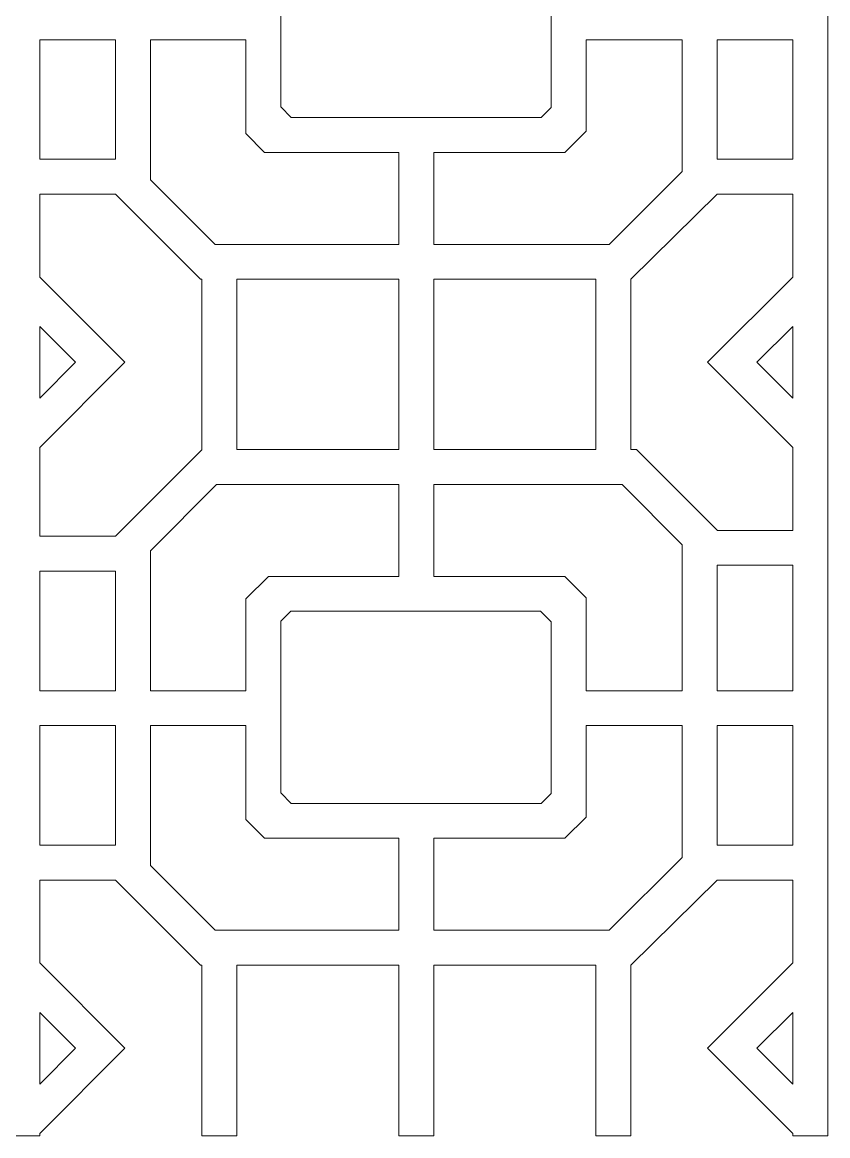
# Model space of a CAD drawing. Header units: centimetres. Extents: x 8 to 13.6, y -9.5 to 9.5.
# Drawn here: x 10.793 to 13.583, y -9.5 to -5.645 of the extents above; entities that cross this region are included whole.
import ezdxf

# ---------------------------------------------------------------- set-up
doc = ezdxf.new("R2010")
doc.units = ezdxf.units.CM
doc.header["$MEASUREMENT"] = 0
doc.layers.add('layer 1', color=7, linetype='Continuous')

msp = doc.modelspace()

# ---------------------------------------------------------------- linework, layer by layer
at = {"layer": 'layer 1', "color": 250, "lineweight": 9}
for points, knots in [([(8.00349, 4.75014), (8.00349, 4.75014), (8.00349, 4.75014), (8.00349, 4.75014), (8.00349, 4.75014), (8.00349, 4.75014), (8.00349, 7.12452), (8.00349, 7.12452), (8.00349, 7.12452), (8.00349, 7.12452), (8.00349, 7.12507), (8.00349, 7.12507), (8.00349, 7.12507), (8.00349, 7.12507), (8.00349, 9.5), (8.00349, 9.5), (8.00349, 9.5), (8.00349, 9.5), (8.12442, 9.5), (8.12442, 9.5), (8.12442, 9.5), (8.12442, 9.5), (8.12442, 9.19988), (8.12442, 9.19988), (8.12442, 9.19988), (8.12442, 9.19988), (8.3867, 9.19988), (8.3867, 9.19988), (8.3867, 9.19988), (8.3867, 9.19988), (8.68684, 9.5), (8.68684, 9.5), (8.68684, 9.5), (8.68684, 9.5), (10.19119, 9.5), (10.19119, 9.5), (10.19119, 9.5), (10.19119, 9.5), (10.47049, 9.22071), (10.47049, 9.22071), (10.47049, 9.22071), (10.47049, 9.22071), (10.47049, 9.2204), (10.47049, 9.2204), (10.47049, 9.2204), (10.47049, 9.2204), (10.73276, 9.2204), (10.73276, 9.2204), (10.73276, 9.2204), (10.73276, 9.2204), (10.73276, 9.5), (10.73276, 9.5), (10.73276, 9.5), (10.73276, 9.5), (10.85369, 9.5), (10.85369, 9.5), (10.85369, 9.5), (10.85369, 9.5), (10.85369, 9.19988), (10.85369, 9.19988), (10.85369, 9.19988), (10.85369, 9.19988), (11.11599, 9.19988), (11.11599, 9.19988), (11.11599, 9.19988), (11.11599, 9.19988), (11.41611, 9.5), (11.41611, 9.5), (11.41611, 9.5), (11.41611, 9.5), (12.92046, 9.5), (12.92046, 9.5), (12.92046, 9.5), (12.92046, 9.5), (13.19977, 9.22071), (13.19977, 9.22071), (13.19977, 9.22071), (13.19977, 9.22071), (13.19977, 9.2204), (13.19977, 9.2204), (13.19977, 9.2204), (13.19977, 9.2204), (13.46205, 9.2204), (13.46205, 9.2204), (13.46205, 9.2204), (13.46205, 9.2204), (13.46205, 9.5), (13.46205, 9.5), (13.46205, 9.5), (13.46205, 9.5), (13.58295, 9.5), (13.58295, 9.5), (13.58295, 9.5), (13.58295, 9.5), (13.58295, 7.12507), (13.58295, 7.12507), (13.58295, 7.12507), (13.58295, 7.12507), (13.58295, 7.12452), (13.58295, 7.12452), (13.58295, 7.12452), (13.58295, 7.12452), (13.58295, 4.75014), (13.58295, 4.75014), (13.58295, 4.75014), (13.58295, 4.75014), (13.58295, 4.7496), (13.58295, 4.7496), (13.58295, 4.7496), (13.58295, 4.7496), (13.58295, 2.37521), (13.58295, 2.37521), (13.58295, 2.37521), (13.58295, 2.37521), (13.58295, 2.37466), (13.58295, 2.37466), (13.58295, 2.37466), (13.58295, 2.37466), (13.58295, 0.00028), (13.58295, 0.00028), (13.58295, 0.00028), (13.58295, 0.00028), (13.58295, -0.00027), (13.58295, -0.00027), (13.58295, -0.00027), (13.58295, -0.00027), (13.58295, -2.37465), (13.58295, -2.37465), (13.58295, -2.37465), (13.58295, -2.37465), (13.58295, -2.3752), (13.58295, -2.3752), (13.58295, -2.3752), (13.58295, -2.3752), (13.58295, -4.74959), (13.58295, -4.74959), (13.58295, -4.74959), (13.58295, -4.74959), (13.58295, -4.75014), (13.58295, -4.75014), (13.58295, -4.75014), (13.58295, -4.75014), (13.58295, -7.12451), (13.58295, -7.12451), (13.58295, -7.12451), (13.58295, -7.12451), (13.58295, -7.12506), (13.58295, -7.12506), (13.58295, -7.12506), (13.58295, -7.12506), (13.58295, -9.5), (13.58295, -9.5), (13.58295, -9.5), (13.58295, -9.5), (13.46205, -9.5), (13.46205, -9.5), (13.46205, -9.5), (13.46205, -9.5), (13.46205, -9.49224), (13.46205, -9.49224), (13.46205, -9.49224), (13.46205, -9.49224), (13.16686, -9.19705), (13.16686, -9.19705), (13.16686, -9.19705), (13.16686, -9.19705), (13.46205, -8.90187), (13.46205, -8.90187), (13.46205, -8.90187), (13.46205, -8.90187), (13.46205, -8.61481), (13.46205, -8.61481), (13.46205, -8.61481), (13.46205, -8.61481), (13.1996, -8.61481), (13.1996, -8.61481), (13.1996, -8.61481), (13.1996, -8.61481), (12.90099, -8.90973), (12.90099, -8.90973), (12.90099, -8.90973), (12.90099, -8.90973), (12.90074, -8.90973), (12.90074, -8.90973), (12.90074, -8.90973), (12.90074, -8.90973), (12.90074, -9.5), (12.90074, -9.5), (12.90074, -9.5), (12.90074, -9.5), (12.77984, -9.5), (12.77984, -9.5), (12.77984, -9.5), (12.77984, -9.5), (12.77984, -8.90973), (12.77984, -8.90973), (12.77984, -8.90973), (12.77984, -8.90973), (12.21831, -8.90973), (12.21831, -8.90973), (12.21831, -8.90973), (12.21831, -8.90973), (12.21831, -9.5), (12.21831, -9.5), (12.21831, -9.5), (12.21831, -9.5), (12.0974, -9.5), (12.0974, -9.5), (12.0974, -9.5), (12.0974, -9.5), (12.0974, -8.90973), (12.0974, -8.90973), (12.0974, -8.90973), (12.0974, -8.90973), (11.53592, -8.90973), (11.53592, -8.90973), (11.53592, -8.90973), (11.53592, -8.90973), (11.53592, -9.5), (11.53592, -9.5), (11.53592, -9.5), (11.53592, -9.5), (11.415, -9.5), (11.415, -9.5), (11.415, -9.5), (11.415, -9.5), (11.415, -8.90973), (11.415, -8.90973), (11.415, -8.90973), (11.415, -8.90973), (11.41087, -8.90973), (11.41087, -8.90973), (11.41087, -8.90973), (11.41087, -8.90973), (11.11599, -8.61482), (11.11599, -8.61482), (11.11599, -8.61482), (11.11599, -8.61482), (11.11599, -8.61481), (11.11599, -8.61481), (11.11599, -8.61481), (11.11599, -8.61481), (10.85369, -8.61481), (10.85369, -8.61481), (10.85369, -8.61481), (10.85369, -8.61481), (10.85369, -8.90187), (10.85369, -8.90187), (10.85369, -8.90187), (10.85369, -8.90187), (11.14887, -9.19705), (11.14887, -9.19705), (11.14887, -9.19705), (11.14887, -9.19705), (10.85369, -9.49224), (10.85369, -9.49224), (10.85369, -9.49224), (10.85369, -9.49224), (10.85369, -9.5), (10.85369, -9.5), (10.85369, -9.5), (10.85369, -9.5), (10.73276, -9.5), (10.73276, -9.5), (10.73276, -9.5), (10.73276, -9.5), (10.73276, -9.49224), (10.73276, -9.49224), (10.73276, -9.49224), (10.73276, -9.49224), (10.43757, -9.19705), (10.43757, -9.19705), (10.43757, -9.19705), (10.43757, -9.19705), (10.73276, -8.90187), (10.73276, -8.90187), (10.73276, -8.90187), (10.73276, -8.90187), (10.73276, -8.61481), (10.73276, -8.61481), (10.73276, -8.61481), (10.73276, -8.61481), (10.47033, -8.61481), (10.47033, -8.61481), (10.47033, -8.61481), (10.47033, -8.61481), (10.1717, -8.90973), (10.1717, -8.90973), (10.1717, -8.90973), (10.1717, -8.90973), (10.17145, -8.90973), (10.17145, -8.90973), (10.17145, -8.90973), (10.17145, -8.90973), (10.17145, -9.5), (10.17145, -9.5), (10.17145, -9.5), (10.17145, -9.5), (10.05055, -9.5), (10.05055, -9.5), (10.05055, -9.5), (10.05055, -9.5), (10.05055, -8.90973), (10.05055, -8.90973), (10.05055, -8.90973), (10.05055, -8.90973), (9.48904, -8.90973), (9.48904, -8.90973), (9.48904, -8.90973), (9.48904, -8.90973), (9.48904, -9.5), (9.48904, -9.5), (9.48904, -9.5), (9.48904, -9.5), (9.36814, -9.5), (9.36814, -9.5), (9.36814, -9.5), (9.36814, -9.5), (9.36814, -8.90973), (9.36814, -8.90973), (9.36814, -8.90973), (9.36814, -8.90973), (8.80664, -8.90973), (8.80664, -8.90973), (8.80664, -8.90973), (8.80664, -8.90973), (8.80664, -9.5), (8.80664, -9.5), (8.80664, -9.5), (8.80664, -9.5), (8.68573, -9.5), (8.68573, -9.5), (8.68573, -9.5), (8.68573, -9.5), (8.68573, -8.90973), (8.68573, -8.90973), (8.68573, -8.90973), (8.68573, -8.90973), (8.6816, -8.90973), (8.6816, -8.90973), (8.6816, -8.90973), (8.6816, -8.90973), (8.3867, -8.61482), (8.3867, -8.61482), (8.3867, -8.61482), (8.3867, -8.61482), (8.3867, -8.61481), (8.3867, -8.61481), (8.3867, -8.61481), (8.3867, -8.61481), (8.12442, -8.61481), (8.12442, -8.61481), (8.12442, -8.61481), (8.12442, -8.61481), (8.12442, -8.90187), (8.12442, -8.90187), (8.12442, -8.90187), (8.12442, -8.90187), (8.4196, -9.19705), (8.4196, -9.19705), (8.4196, -9.19705), (8.4196, -9.19705), (8.12442, -9.49224), (8.12442, -9.49224), (8.12442, -9.49224), (8.12442, -9.49224), (8.12442, -9.5), (8.12442, -9.5), (8.12442, -9.5), (8.12442, -9.5), (8.00349, -9.5), (8.00349, -9.5), (8.00349, -9.5), (8.00349, -9.5), (8.00349, -7.12506), (8.00349, -7.12506), (8.00349, -7.12506), (8.00349, -7.12506), (8.00349, -7.12451), (8.00349, -7.12451), (8.00349, -7.12451), (8.00349, -7.12451), (8.00349, -4.75014), (8.00349, -4.75014), (8.00349, -4.75014), (8.00349, -4.75014), (8.00349, -4.74959), (8.00349, -4.74959), (8.00349, -4.74959), (8.00349, -4.74959), (8.00349, -2.3752), (8.00349, -2.3752), (8.00349, -2.3752), (8.00349, -2.3752), (8.00349, -2.37465), (8.00349, -2.37465), (8.00349, -2.37465), (8.00349, -2.37465), (8.00349, -0.00027), (8.00349, -0.00027), (8.00349, -0.00027), (8.00349, -0.00027), (8.00349, 0.00028), (8.00349, 0.00028), (8.00349, 0.00028), (8.00349, 0.00028), (8.00349, 2.37466), (8.00349, 2.37466), (8.00349, 2.37466), (8.00349, 2.37466), (8.00349, 2.37521), (8.00349, 2.37521), (8.00349, 2.37521), (8.00349, 2.37521), (8.00349, 4.7496), (8.00349, 4.7496), (8.00349, 4.7496), (8.00349, 4.7496), (8.00349, 4.75014), (8.00349, 4.75014)], [0, 0, 0, 0, 0.009434, 0.009434, 0.009434, 0.009434, 0.0188679, 0.0188679, 0.0188679, 0.0188679, 0.0283019, 0.0283019, 0.0283019, 0.0283019, 0.0377358, 0.0377358, 0.0377358, 0.0377358, 0.0471698, 0.0471698, 0.0471698, 0.0471698, 0.0566038, 0.0566038, 0.0566038, 0.0566038, 0.0660377, 0.0660377, 0.0660377, 0.0660377, 0.0754717, 0.0754717, 0.0754717, 0.0754717, 0.0849057, 0.0849057, 0.0849057, 0.0849057, 0.0943396, 0.0943396, 0.0943396, 0.0943396, 0.1037736, 0.1037736, 0.1037736, 0.1037736, 0.1132075, 0.1132075, 0.1132075, 0.1132075, 0.1226415, 0.1226415, 0.1226415, 0.1226415, 0.1320755, 0.1320755, 0.1320755, 0.1320755, 0.1415094, 0.1415094, 0.1415094, 0.1415094, 0.1509434, 0.1509434, 0.1509434, 0.1509434, 0.1603774, 0.1603774, 0.1603774, 0.1603774, 0.1698113, 0.1698113, 0.1698113, 0.1698113, 0.1792453, 0.1792453, 0.1792453, 0.1792453, 0.1886792, 0.1886792, 0.1886792, 0.1886792, 0.1981132, 0.1981132, 0.1981132, 0.1981132, 0.2075472, 0.2075472, 0.2075472, 0.2075472, 0.2169811, 0.2169811, 0.2169811, 0.2169811, 0.2264151, 0.2264151, 0.2264151, 0.2264151, 0.2358491, 0.2358491, 0.2358491, 0.2358491, 0.245283, 0.245283, 0.245283, 0.245283, 0.254717, 0.254717, 0.254717, 0.254717, 0.2641509, 0.2641509, 0.2641509, 0.2641509, 0.2735849, 0.2735849, 0.2735849, 0.2735849, 0.2830189, 0.2830189, 0.2830189, 0.2830189, 0.2924528, 0.2924528, 0.2924528, 0.2924528, 0.3018868, 0.3018868, 0.3018868, 0.3018868, 0.3113208, 0.3113208, 0.3113208, 0.3113208, 0.3207547, 0.3207547, 0.3207547, 0.3207547, 0.3301887, 0.3301887, 0.3301887, 0.3301887, 0.3396226, 0.3396226, 0.3396226, 0.3396226, 0.3490566, 0.3490566, 0.3490566, 0.3490566, 0.3584906, 0.3584906, 0.3584906, 0.3584906, 0.3679245, 0.3679245, 0.3679245, 0.3679245, 0.3773585, 0.3773585, 0.3773585, 0.3773585, 0.3867925, 0.3867925, 0.3867925, 0.3867925, 0.3962264, 0.3962264, 0.3962264, 0.3962264, 0.4056604, 0.4056604, 0.4056604, 0.4056604, 0.4150943, 0.4150943, 0.4150943, 0.4150943, 0.4245283, 0.4245283, 0.4245283, 0.4245283, 0.4339623, 0.4339623, 0.4339623, 0.4339623, 0.4433962, 0.4433962, 0.4433962, 0.4433962, 0.4528302, 0.4528302, 0.4528302, 0.4528302, 0.4622642, 0.4622642, 0.4622642, 0.4622642, 0.4716981, 0.4716981, 0.4716981, 0.4716981, 0.4811321, 0.4811321, 0.4811321, 0.4811321, 0.490566, 0.490566, 0.490566, 0.490566, 0.5, 0.5, 0.5, 0.5, 0.509434, 0.509434, 0.509434, 0.509434, 0.5188679, 0.5188679, 0.5188679, 0.5188679, 0.5283019, 0.5283019, 0.5283019, 0.5283019, 0.5377358, 0.5377358, 0.5377358, 0.5377358, 0.5471698, 0.5471698, 0.5471698, 0.5471698, 0.5566038, 0.5566038, 0.5566038, 0.5566038, 0.5660377, 0.5660377, 0.5660377, 0.5660377, 0.5754717, 0.5754717, 0.5754717, 0.5754717, 0.5849057, 0.5849057, 0.5849057, 0.5849057, 0.5943396, 0.5943396, 0.5943396, 0.5943396, 0.6037736, 0.6037736, 0.6037736, 0.6037736, 0.6132075, 0.6132075, 0.6132075, 0.6132075, 0.6226415, 0.6226415, 0.6226415, 0.6226415, 0.6320755, 0.6320755, 0.6320755, 0.6320755, 0.6415094, 0.6415094, 0.6415094, 0.6415094, 0.6509434, 0.6509434, 0.6509434, 0.6509434, 0.6603774, 0.6603774, 0.6603774, 0.6603774, 0.6698113, 0.6698113, 0.6698113, 0.6698113, 0.6792453, 0.6792453, 0.6792453, 0.6792453, 0.6886792, 0.6886792, 0.6886792, 0.6886792, 0.6981132, 0.6981132, 0.6981132, 0.6981132, 0.7075472, 0.7075472, 0.7075472, 0.7075472, 0.7169811, 0.7169811, 0.7169811, 0.7169811, 0.7264151, 0.7264151, 0.7264151, 0.7264151, 0.7358491, 0.7358491, 0.7358491, 0.7358491, 0.745283, 0.745283, 0.745283, 0.745283, 0.754717, 0.754717, 0.754717, 0.754717, 0.7641509, 0.7641509, 0.7641509, 0.7641509, 0.7735849, 0.7735849, 0.7735849, 0.7735849, 0.7830189, 0.7830189, 0.7830189, 0.7830189, 0.7924528, 0.7924528, 0.7924528, 0.7924528, 0.8018868, 0.8018868, 0.8018868, 0.8018868, 0.8113208, 0.8113208, 0.8113208, 0.8113208, 0.8207547, 0.8207547, 0.8207547, 0.8207547, 0.8301887, 0.8301887, 0.8301887, 0.8301887, 0.8396226, 0.8396226, 0.8396226, 0.8396226, 0.8490566, 0.8490566, 0.8490566, 0.8490566, 0.8584906, 0.8584906, 0.8584906, 0.8584906, 0.8679245, 0.8679245, 0.8679245, 0.8679245, 0.8773585, 0.8773585, 0.8773585, 0.8773585, 0.8867925, 0.8867925, 0.8867925, 0.8867925, 0.8962264, 0.8962264, 0.8962264, 0.8962264, 0.9056604, 0.9056604, 0.9056604, 0.9056604, 0.9150943, 0.9150943, 0.9150943, 0.9150943, 0.9245283, 0.9245283, 0.9245283, 0.9245283, 0.9339623, 0.9339623, 0.9339623, 0.9339623, 0.9433962, 0.9433962, 0.9433962, 0.9433962, 0.9528302, 0.9528302, 0.9528302, 0.9528302, 0.9622642, 0.9622642, 0.9622642, 0.9622642, 0.9716981, 0.9716981, 0.9716981, 0.9716981, 0.9811321, 0.9811321, 0.9811321, 0.9811321, 1, 1, 1, 1]), ([(12.62525, -5.34594), (12.62525, -5.34594), (12.62525, -5.34594), (12.62525, -5.34594), (12.62525, -5.34594), (12.62525, -5.34594), (12.62525, -5.93975), (12.62525, -5.93975), (12.62525, -5.93975), (12.62525, -5.93975), (12.59068, -5.97433), (12.59068, -5.97433), (12.59068, -5.97433), (12.59068, -5.97433), (11.72512, -5.97433), (11.72512, -5.97433), (11.72512, -5.97433), (11.72512, -5.97433), (11.68858, -5.93778), (11.68858, -5.93778), (11.68858, -5.93778), (11.68858, -5.93778), (11.68858, -5.34397), (11.68858, -5.34397), (11.68858, -5.34397), (11.68858, -5.34397), (11.72329, -5.30924), (11.72329, -5.30924), (11.72329, -5.30924), (11.72329, -5.30924), (12.58857, -5.30924), (12.58857, -5.30924), (12.58857, -5.30924), (12.58857, -5.30924), (12.62525, -5.34594), (12.62525, -5.34594)], [0, 0, 0, 0, 0.1, 0.1, 0.1, 0.1, 0.2, 0.2, 0.2, 0.2, 0.3, 0.3, 0.3, 0.3, 0.4, 0.4, 0.4, 0.4, 0.5, 0.5, 0.5, 0.5, 0.6, 0.6, 0.6, 0.6, 0.7, 0.7, 0.7, 0.7, 0.8, 0.8, 0.8, 0.8, 1, 1, 1, 1]), ([(10.85369, -5.70525), (10.85369, -5.70525), (10.85369, -5.70525), (10.85369, -5.70525), (10.85369, -5.70525), (10.85369, -5.70525), (10.85369, -6.11897), (10.85369, -6.11897), (10.85369, -6.11897), (10.85369, -6.11897), (11.11599, -6.11897), (11.11599, -6.11897), (11.11599, -6.11897), (11.11599, -6.11897), (11.11599, -5.70525), (11.11599, -5.70525), (11.11599, -5.70525), (11.11599, -5.70525), (10.85369, -5.70525), (10.85369, -5.70525)], [0, 0, 0, 0, 0.1666667, 0.1666667, 0.1666667, 0.1666667, 0.3333333, 0.3333333, 0.3333333, 0.3333333, 0.5, 0.5, 0.5, 0.5, 0.6666667, 0.6666667, 0.6666667, 0.6666667, 1, 1, 1, 1]), ([(12.0974, -6.41389), (12.0974, -6.41389), (12.0974, -6.41389), (12.0974, -6.41389), (12.0974, -6.41389), (12.0974, -6.41389), (12.0974, -6.09523), (12.0974, -6.09523), (12.0974, -6.09523), (12.0974, -6.09523), (11.63268, -6.09523), (11.63268, -6.09523), (11.63268, -6.09523), (11.63268, -6.09523), (11.56766, -6.0302), (11.56766, -6.0302), (11.56766, -6.0302), (11.56766, -6.0302), (11.56766, -5.70525), (11.56766, -5.70525), (11.56766, -5.70525), (11.56766, -5.70525), (11.23689, -5.70525), (11.23689, -5.70525), (11.23689, -5.70525), (11.23689, -5.70525), (11.23689, -6.18981), (11.23689, -6.18981), (11.23689, -6.18981), (11.23689, -6.18981), (11.46097, -6.41389), (11.46097, -6.41389), (11.46097, -6.41389), (11.46097, -6.41389), (12.0974, -6.41389), (12.0974, -6.41389)], [0, 0, 0, 0, 0.1, 0.1, 0.1, 0.1, 0.2, 0.2, 0.2, 0.2, 0.3, 0.3, 0.3, 0.3, 0.4, 0.4, 0.4, 0.4, 0.5, 0.5, 0.5, 0.5, 0.6, 0.6, 0.6, 0.6, 0.7, 0.7, 0.7, 0.7, 0.8, 0.8, 0.8, 0.8, 1, 1, 1, 1]), ([(12.21831, -6.09523), (12.21831, -6.09523), (12.21831, -6.09523), (12.21831, -6.09523), (12.21831, -6.09523), (12.21831, -6.09523), (12.21831, -6.41389), (12.21831, -6.41389), (12.21831, -6.41389), (12.21831, -6.41389), (12.82625, -6.41389), (12.82625, -6.41389), (12.82625, -6.41389), (12.82625, -6.41389), (13.07885, -6.16129), (13.07885, -6.16129), (13.07885, -6.16129), (13.07885, -6.16129), (13.07885, -5.70525), (13.07885, -5.70525), (13.07885, -5.70525), (13.07885, -5.70525), (12.74616, -5.70525), (12.74616, -5.70525), (12.74616, -5.70525), (12.74616, -5.70525), (12.74616, -6.02155), (12.74616, -6.02155), (12.74616, -6.02155), (12.74616, -6.02155), (12.67248, -6.09523), (12.67248, -6.09523), (12.67248, -6.09523), (12.67248, -6.09523), (12.21831, -6.09523), (12.21831, -6.09523)], [0, 0, 0, 0, 0.1, 0.1, 0.1, 0.1, 0.2, 0.2, 0.2, 0.2, 0.3, 0.3, 0.3, 0.3, 0.4, 0.4, 0.4, 0.4, 0.5, 0.5, 0.5, 0.5, 0.6, 0.6, 0.6, 0.6, 0.7, 0.7, 0.7, 0.7, 0.8, 0.8, 0.8, 0.8, 1, 1, 1, 1]), ([(13.19977, -6.11897), (13.19977, -6.11897), (13.19977, -6.11897), (13.19977, -6.11897), (13.19977, -6.11897), (13.19977, -6.11897), (13.46205, -6.11897), (13.46205, -6.11897), (13.46205, -6.11897), (13.46205, -6.11897), (13.46205, -5.70525), (13.46205, -5.70525), (13.46205, -5.70525), (13.46205, -5.70525), (13.19977, -5.70525), (13.19977, -5.70525), (13.19977, -5.70525), (13.19977, -5.70525), (13.19977, -6.11897), (13.19977, -6.11897)], [0, 0, 0, 0, 0.1666667, 0.1666667, 0.1666667, 0.1666667, 0.3333333, 0.3333333, 0.3333333, 0.3333333, 0.5, 0.5, 0.5, 0.5, 0.6666667, 0.6666667, 0.6666667, 0.6666667, 1, 1, 1, 1]), ([(10.85369, -6.23988), (10.85369, -6.23988), (10.85369, -6.23988), (10.85369, -6.23988), (10.85369, -6.23988), (10.85369, -6.23988), (10.85369, -6.52694), (10.85369, -6.52694), (10.85369, -6.52694), (10.85369, -6.52694), (11.14887, -6.82213), (11.14887, -6.82213), (11.14887, -6.82213), (11.14887, -6.82213), (10.85369, -7.11731), (10.85369, -7.11731), (10.85369, -7.11731), (10.85369, -7.11731), (10.85369, -7.12451), (10.85369, -7.12451), (10.85369, -7.12451), (10.85369, -7.12451), (10.85369, -7.12506), (10.85369, -7.12506), (10.85369, -7.12506), (10.85369, -7.12506), (10.85369, -7.42465), (10.85369, -7.42465), (10.85369, -7.42465), (10.85369, -7.42465), (11.11599, -7.42465), (11.11599, -7.42465), (11.11599, -7.42465), (11.11599, -7.42465), (11.41556, -7.12506), (11.41556, -7.12506), (11.41556, -7.12506), (11.41556, -7.12506), (11.415, -7.12506), (11.415, -7.12506), (11.415, -7.12506), (11.415, -7.12506), (11.415, -6.53479), (11.415, -6.53479), (11.415, -6.53479), (11.415, -6.53479), (11.41087, -6.53479), (11.41087, -6.53479), (11.41087, -6.53479), (11.41087, -6.53479), (11.11599, -6.23989), (11.11599, -6.23989), (11.11599, -6.23989), (11.11599, -6.23989), (11.11599, -6.23988), (11.11599, -6.23988), (11.11599, -6.23988), (11.11599, -6.23988), (10.85369, -6.23988), (10.85369, -6.23988)], [0, 0, 0, 0, 0.0625, 0.0625, 0.0625, 0.0625, 0.125, 0.125, 0.125, 0.125, 0.1875, 0.1875, 0.1875, 0.1875, 0.25, 0.25, 0.25, 0.25, 0.3125, 0.3125, 0.3125, 0.3125, 0.375, 0.375, 0.375, 0.375, 0.4375, 0.4375, 0.4375, 0.4375, 0.5, 0.5, 0.5, 0.5, 0.5625, 0.5625, 0.5625, 0.5625, 0.625, 0.625, 0.625, 0.625, 0.6875, 0.6875, 0.6875, 0.6875, 0.75, 0.75, 0.75, 0.75, 0.8125, 0.8125, 0.8125, 0.8125, 0.875, 0.875, 0.875, 0.875, 1, 1, 1, 1]), ([(12.90074, -7.12453), (12.90074, -7.12453), (12.90074, -7.12453), (12.90074, -7.12453), (12.90074, -7.12453), (12.90074, -7.12453), (12.92046, -7.12453), (12.92046, -7.12453), (12.92046, -7.12453), (12.92046, -7.12453), (13.19977, -7.40381), (13.19977, -7.40381), (13.19977, -7.40381), (13.19977, -7.40381), (13.19977, -7.40412), (13.19977, -7.40412), (13.19977, -7.40412), (13.19977, -7.40412), (13.46205, -7.40412), (13.46205, -7.40412), (13.46205, -7.40412), (13.46205, -7.40412), (13.46205, -7.12506), (13.46205, -7.12506), (13.46205, -7.12506), (13.46205, -7.12506), (13.46205, -7.12451), (13.46205, -7.12451), (13.46205, -7.12451), (13.46205, -7.12451), (13.46205, -7.11731), (13.46205, -7.11731), (13.46205, -7.11731), (13.46205, -7.11731), (13.16686, -6.82213), (13.16686, -6.82213), (13.16686, -6.82213), (13.16686, -6.82213), (13.46205, -6.52694), (13.46205, -6.52694), (13.46205, -6.52694), (13.46205, -6.52694), (13.46205, -6.23988), (13.46205, -6.23988), (13.46205, -6.23988), (13.46205, -6.23988), (13.1996, -6.23988), (13.1996, -6.23988), (13.1996, -6.23988), (13.1996, -6.23988), (12.90099, -6.53479), (12.90099, -6.53479), (12.90099, -6.53479), (12.90099, -6.53479), (12.90074, -6.53479), (12.90074, -6.53479), (12.90074, -6.53479), (12.90074, -6.53479), (12.90074, -7.12453), (12.90074, -7.12453)], [0, 0, 0, 0, 0.0625, 0.0625, 0.0625, 0.0625, 0.125, 0.125, 0.125, 0.125, 0.1875, 0.1875, 0.1875, 0.1875, 0.25, 0.25, 0.25, 0.25, 0.3125, 0.3125, 0.3125, 0.3125, 0.375, 0.375, 0.375, 0.375, 0.4375, 0.4375, 0.4375, 0.4375, 0.5, 0.5, 0.5, 0.5, 0.5625, 0.5625, 0.5625, 0.5625, 0.625, 0.625, 0.625, 0.625, 0.6875, 0.6875, 0.6875, 0.6875, 0.75, 0.75, 0.75, 0.75, 0.8125, 0.8125, 0.8125, 0.8125, 0.875, 0.875, 0.875, 0.875, 1, 1, 1, 1]), ([(11.53592, -7.12453), (11.53592, -7.12453), (11.53592, -7.12453), (11.53592, -7.12453), (11.53592, -7.12453), (11.53592, -7.12453), (12.0974, -7.12453), (12.0974, -7.12453), (12.0974, -7.12453), (12.0974, -7.12453), (12.0974, -6.53479), (12.0974, -6.53479), (12.0974, -6.53479), (12.0974, -6.53479), (11.53592, -6.53479), (11.53592, -6.53479), (11.53592, -6.53479), (11.53592, -6.53479), (11.53592, -7.12453), (11.53592, -7.12453)], [0, 0, 0, 0, 0.1666667, 0.1666667, 0.1666667, 0.1666667, 0.3333333, 0.3333333, 0.3333333, 0.3333333, 0.5, 0.5, 0.5, 0.5, 0.6666667, 0.6666667, 0.6666667, 0.6666667, 1, 1, 1, 1]), ([(12.21831, -7.12453), (12.21831, -7.12453), (12.21831, -7.12453), (12.21831, -7.12453), (12.21831, -7.12453), (12.21831, -7.12453), (12.77984, -7.12453), (12.77984, -7.12453), (12.77984, -7.12453), (12.77984, -7.12453), (12.77984, -6.53479), (12.77984, -6.53479), (12.77984, -6.53479), (12.77984, -6.53479), (12.21831, -6.53479), (12.21831, -6.53479), (12.21831, -6.53479), (12.21831, -6.53479), (12.21831, -7.12453), (12.21831, -7.12453)], [0, 0, 0, 0, 0.1666667, 0.1666667, 0.1666667, 0.1666667, 0.3333333, 0.3333333, 0.3333333, 0.3333333, 0.5, 0.5, 0.5, 0.5, 0.6666667, 0.6666667, 0.6666667, 0.6666667, 1, 1, 1, 1]), ([(10.97788, -6.82213), (10.97788, -6.82213), (10.97788, -6.82213), (10.97788, -6.82213), (10.97788, -6.82213), (10.97788, -6.82213), (10.85369, -6.69793), (10.85369, -6.69793), (10.85369, -6.69793), (10.85369, -6.69793), (10.85369, -6.94632), (10.85369, -6.94632), (10.85369, -6.94632), (10.85369, -6.94632), (10.97788, -6.82213), (10.97788, -6.82213)], [0, 0, 0, 0, 0.2, 0.2, 0.2, 0.2, 0.4, 0.4, 0.4, 0.4, 0.6, 0.6, 0.6, 0.6, 1, 1, 1, 1]), ([(13.33786, -6.82213), (13.33786, -6.82213), (13.33786, -6.82213), (13.33786, -6.82213), (13.33786, -6.82213), (13.33786, -6.82213), (13.46205, -6.69793), (13.46205, -6.69793), (13.46205, -6.69793), (13.46205, -6.69793), (13.46205, -6.94632), (13.46205, -6.94632), (13.46205, -6.94632), (13.46205, -6.94632), (13.33786, -6.82213), (13.33786, -6.82213)], [0, 0, 0, 0, 0.2, 0.2, 0.2, 0.2, 0.4, 0.4, 0.4, 0.4, 0.6, 0.6, 0.6, 0.6, 1, 1, 1, 1]), ([(12.0974, -7.56327), (12.0974, -7.56327), (12.0974, -7.56327), (12.0974, -7.56327), (12.0974, -7.56327), (12.0974, -7.56327), (12.0974, -7.24543), (12.0974, -7.24543), (12.0974, -7.24543), (12.0974, -7.24543), (11.46618, -7.24543), (11.46618, -7.24543), (11.46618, -7.24543), (11.46618, -7.24543), (11.23689, -7.47473), (11.23689, -7.47473), (11.23689, -7.47473), (11.23689, -7.47473), (11.23689, -7.95927), (11.23689, -7.95927), (11.23689, -7.95927), (11.23689, -7.95927), (11.56766, -7.95927), (11.56766, -7.95927), (11.56766, -7.95927), (11.56766, -7.95927), (11.56766, -7.64155), (11.56766, -7.64155), (11.56766, -7.64155), (11.56766, -7.64155), (11.64595, -7.56327), (11.64595, -7.56327), (11.64595, -7.56327), (11.64595, -7.56327), (12.0974, -7.56327), (12.0974, -7.56327)], [0, 0, 0, 0, 0.1, 0.1, 0.1, 0.1, 0.2, 0.2, 0.2, 0.2, 0.3, 0.3, 0.3, 0.3, 0.4, 0.4, 0.4, 0.4, 0.5, 0.5, 0.5, 0.5, 0.6, 0.6, 0.6, 0.6, 0.7, 0.7, 0.7, 0.7, 0.8, 0.8, 0.8, 0.8, 1, 1, 1, 1]), ([(12.21831, -7.24543), (12.21831, -7.24543), (12.21831, -7.24543), (12.21831, -7.24543), (12.21831, -7.24543), (12.21831, -7.24543), (12.21831, -7.56327), (12.21831, -7.56327), (12.21831, -7.56327), (12.21831, -7.56327), (12.67192, -7.56327), (12.67192, -7.56327), (12.67192, -7.56327), (12.67192, -7.56327), (12.74616, -7.6375), (12.74616, -7.6375), (12.74616, -7.6375), (12.74616, -7.6375), (12.74616, -7.95927), (12.74616, -7.95927), (12.74616, -7.95927), (12.74616, -7.95927), (13.07885, -7.95927), (13.07885, -7.95927), (13.07885, -7.95927), (13.07885, -7.95927), (13.07885, -7.4539), (13.07885, -7.4539), (13.07885, -7.4539), (13.07885, -7.4539), (12.8704, -7.24543), (12.8704, -7.24543), (12.8704, -7.24543), (12.8704, -7.24543), (12.21831, -7.24543), (12.21831, -7.24543)], [0, 0, 0, 0, 0.1, 0.1, 0.1, 0.1, 0.2, 0.2, 0.2, 0.2, 0.3, 0.3, 0.3, 0.3, 0.4, 0.4, 0.4, 0.4, 0.5, 0.5, 0.5, 0.5, 0.6, 0.6, 0.6, 0.6, 0.7, 0.7, 0.7, 0.7, 0.8, 0.8, 0.8, 0.8, 1, 1, 1, 1]), ([(10.85369, -7.54556), (10.85369, -7.54556), (10.85369, -7.54556), (10.85369, -7.54556), (10.85369, -7.54556), (10.85369, -7.54556), (10.85369, -7.95927), (10.85369, -7.95927), (10.85369, -7.95927), (10.85369, -7.95927), (11.11599, -7.95927), (11.11599, -7.95927), (11.11599, -7.95927), (11.11599, -7.95927), (11.11599, -7.54556), (11.11599, -7.54556), (11.11599, -7.54556), (11.11599, -7.54556), (10.85369, -7.54556), (10.85369, -7.54556)], [0, 0, 0, 0, 0.1666667, 0.1666667, 0.1666667, 0.1666667, 0.3333333, 0.3333333, 0.3333333, 0.3333333, 0.5, 0.5, 0.5, 0.5, 0.6666667, 0.6666667, 0.6666667, 0.6666667, 1, 1, 1, 1]), ([(13.19977, -7.95927), (13.19977, -7.95927), (13.19977, -7.95927), (13.19977, -7.95927), (13.19977, -7.95927), (13.19977, -7.95927), (13.46205, -7.95927), (13.46205, -7.95927), (13.46205, -7.95927), (13.46205, -7.95927), (13.46205, -7.52504), (13.46205, -7.52504), (13.46205, -7.52504), (13.46205, -7.52504), (13.19977, -7.52504), (13.19977, -7.52504), (13.19977, -7.52504), (13.19977, -7.52504), (13.19977, -7.95927), (13.19977, -7.95927)], [0, 0, 0, 0, 0.1666667, 0.1666667, 0.1666667, 0.1666667, 0.3333333, 0.3333333, 0.3333333, 0.3333333, 0.5, 0.5, 0.5, 0.5, 0.6666667, 0.6666667, 0.6666667, 0.6666667, 1, 1, 1, 1]), ([(12.62525, -7.72087), (12.62525, -7.72087), (12.62525, -7.72087), (12.62525, -7.72087), (12.62525, -7.72087), (12.62525, -7.72087), (12.62525, -8.31468), (12.62525, -8.31468), (12.62525, -8.31468), (12.62525, -8.31468), (12.59068, -8.34925), (12.59068, -8.34925), (12.59068, -8.34925), (12.59068, -8.34925), (11.72512, -8.34925), (11.72512, -8.34925), (11.72512, -8.34925), (11.72512, -8.34925), (11.68858, -8.31271), (11.68858, -8.31271), (11.68858, -8.31271), (11.68858, -8.31271), (11.68858, -7.71889), (11.68858, -7.71889), (11.68858, -7.71889), (11.68858, -7.71889), (11.72329, -7.68417), (11.72329, -7.68417), (11.72329, -7.68417), (11.72329, -7.68417), (12.58857, -7.68417), (12.58857, -7.68417), (12.58857, -7.68417), (12.58857, -7.68417), (12.62525, -7.72087), (12.62525, -7.72087)], [0, 0, 0, 0, 0.1, 0.1, 0.1, 0.1, 0.2, 0.2, 0.2, 0.2, 0.3, 0.3, 0.3, 0.3, 0.4, 0.4, 0.4, 0.4, 0.5, 0.5, 0.5, 0.5, 0.6, 0.6, 0.6, 0.6, 0.7, 0.7, 0.7, 0.7, 0.8, 0.8, 0.8, 0.8, 1, 1, 1, 1]), ([(10.85369, -8.08017), (10.85369, -8.08017), (10.85369, -8.08017), (10.85369, -8.08017), (10.85369, -8.08017), (10.85369, -8.08017), (10.85369, -8.49389), (10.85369, -8.49389), (10.85369, -8.49389), (10.85369, -8.49389), (11.11599, -8.49389), (11.11599, -8.49389), (11.11599, -8.49389), (11.11599, -8.49389), (11.11599, -8.08017), (11.11599, -8.08017), (11.11599, -8.08017), (11.11599, -8.08017), (10.85369, -8.08017), (10.85369, -8.08017)], [0, 0, 0, 0, 0.1666667, 0.1666667, 0.1666667, 0.1666667, 0.3333333, 0.3333333, 0.3333333, 0.3333333, 0.5, 0.5, 0.5, 0.5, 0.6666667, 0.6666667, 0.6666667, 0.6666667, 1, 1, 1, 1]), ([(12.0974, -8.78882), (12.0974, -8.78882), (12.0974, -8.78882), (12.0974, -8.78882), (12.0974, -8.78882), (12.0974, -8.78882), (12.0974, -8.47016), (12.0974, -8.47016), (12.0974, -8.47016), (12.0974, -8.47016), (11.63268, -8.47016), (11.63268, -8.47016), (11.63268, -8.47016), (11.63268, -8.47016), (11.56766, -8.40513), (11.56766, -8.40513), (11.56766, -8.40513), (11.56766, -8.40513), (11.56766, -8.08017), (11.56766, -8.08017), (11.56766, -8.08017), (11.56766, -8.08017), (11.23689, -8.08017), (11.23689, -8.08017), (11.23689, -8.08017), (11.23689, -8.08017), (11.23689, -8.56474), (11.23689, -8.56474), (11.23689, -8.56474), (11.23689, -8.56474), (11.46097, -8.78882), (11.46097, -8.78882), (11.46097, -8.78882), (11.46097, -8.78882), (12.0974, -8.78882), (12.0974, -8.78882)], [0, 0, 0, 0, 0.1, 0.1, 0.1, 0.1, 0.2, 0.2, 0.2, 0.2, 0.3, 0.3, 0.3, 0.3, 0.4, 0.4, 0.4, 0.4, 0.5, 0.5, 0.5, 0.5, 0.6, 0.6, 0.6, 0.6, 0.7, 0.7, 0.7, 0.7, 0.8, 0.8, 0.8, 0.8, 1, 1, 1, 1]), ([(12.21831, -8.47016), (12.21831, -8.47016), (12.21831, -8.47016), (12.21831, -8.47016), (12.21831, -8.47016), (12.21831, -8.47016), (12.21831, -8.78882), (12.21831, -8.78882), (12.21831, -8.78882), (12.21831, -8.78882), (12.82625, -8.78882), (12.82625, -8.78882), (12.82625, -8.78882), (12.82625, -8.78882), (13.07885, -8.53622), (13.07885, -8.53622), (13.07885, -8.53622), (13.07885, -8.53622), (13.07885, -8.08017), (13.07885, -8.08017), (13.07885, -8.08017), (13.07885, -8.08017), (12.74616, -8.08017), (12.74616, -8.08017), (12.74616, -8.08017), (12.74616, -8.08017), (12.74616, -8.39648), (12.74616, -8.39648), (12.74616, -8.39648), (12.74616, -8.39648), (12.67248, -8.47016), (12.67248, -8.47016), (12.67248, -8.47016), (12.67248, -8.47016), (12.21831, -8.47016), (12.21831, -8.47016)], [0, 0, 0, 0, 0.1, 0.1, 0.1, 0.1, 0.2, 0.2, 0.2, 0.2, 0.3, 0.3, 0.3, 0.3, 0.4, 0.4, 0.4, 0.4, 0.5, 0.5, 0.5, 0.5, 0.6, 0.6, 0.6, 0.6, 0.7, 0.7, 0.7, 0.7, 0.8, 0.8, 0.8, 0.8, 1, 1, 1, 1]), ([(13.19977, -8.49389), (13.19977, -8.49389), (13.19977, -8.49389), (13.19977, -8.49389), (13.19977, -8.49389), (13.19977, -8.49389), (13.46205, -8.49389), (13.46205, -8.49389), (13.46205, -8.49389), (13.46205, -8.49389), (13.46205, -8.08017), (13.46205, -8.08017), (13.46205, -8.08017), (13.46205, -8.08017), (13.19977, -8.08017), (13.19977, -8.08017), (13.19977, -8.08017), (13.19977, -8.08017), (13.19977, -8.49389), (13.19977, -8.49389)], [0, 0, 0, 0, 0.1666667, 0.1666667, 0.1666667, 0.1666667, 0.3333333, 0.3333333, 0.3333333, 0.3333333, 0.5, 0.5, 0.5, 0.5, 0.6666667, 0.6666667, 0.6666667, 0.6666667, 1, 1, 1, 1]), ([(10.85369, -9.07286), (10.85369, -9.07286), (10.85369, -9.07286), (10.85369, -9.07286), (10.85369, -9.07286), (10.85369, -9.07286), (10.85369, -9.32125), (10.85369, -9.32125), (10.85369, -9.32125), (10.85369, -9.32125), (10.97788, -9.19705), (10.97788, -9.19705), (10.97788, -9.19705), (10.97788, -9.19705), (10.85369, -9.07286), (10.85369, -9.07286)], [0, 0, 0, 0, 0.2, 0.2, 0.2, 0.2, 0.4, 0.4, 0.4, 0.4, 0.6, 0.6, 0.6, 0.6, 1, 1, 1, 1]), ([(13.33786, -9.19705), (13.33786, -9.19705), (13.33786, -9.19705), (13.33786, -9.19705), (13.33786, -9.19705), (13.33786, -9.19705), (13.46205, -9.07286), (13.46205, -9.07286), (13.46205, -9.07286), (13.46205, -9.07286), (13.46205, -9.32125), (13.46205, -9.32125), (13.46205, -9.32125), (13.46205, -9.32125), (13.33786, -9.19705), (13.33786, -9.19705)], [0, 0, 0, 0, 0.2, 0.2, 0.2, 0.2, 0.4, 0.4, 0.4, 0.4, 0.6, 0.6, 0.6, 0.6, 1, 1, 1, 1])]:
    msp.add_open_spline(points, degree=3, knots=knots, dxfattribs=at)

doc.saveas('drawing.dxf')
